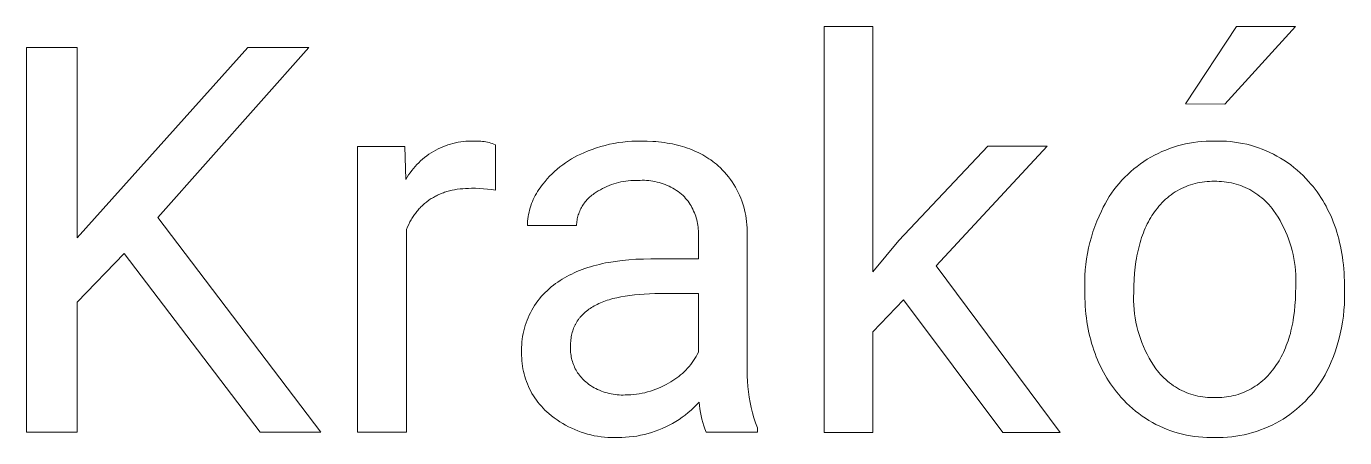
# Model space of a CAD drawing. Header units: millimetres. Extents: x 1348 to 6197, y -150 to 3238.
# Drawn here: x 5301 to 5458.6, y 232.7 to 281.8 of the extents above; entities that cross this region are included whole.
import ezdxf

# ---------------------------------------------------------------- set-up
doc = ezdxf.new("R2010")
doc.units = ezdxf.units.MM
doc.header["$MEASUREMENT"] = 0
doc.layers.add('Domyślny', color=7, linetype='Continuous', true_color=0x000000)

msp = doc.modelspace()

# ---------------------------------------------------------------- linework, layer by layer
at = {"layer": 'Domyślny', "color": 18, "lineweight": 15, "true_color": 0x000000}
for p, q in [((5396.37, 233.3), (5396.37, 281.75)), ((5396.37, 281.75), (5402.2, 281.75)), ((5402.2, 281.75), (5402.2, 252.45)), ((5439.58, 272.5), (5445.66, 281.76)), ((5452.72, 281.76), (5444.28, 272.49)), ((5445.66, 281.76), (5452.72, 281.76)), ((5301.02, 233.32), (5301.02, 279.22)), ((5301.02, 279.22), (5307.08, 279.22)), ((5307.08, 279.22), (5307.08, 256.52)), ((5307.08, 256.52), (5327.49, 279.22)), ((5334.8, 279.22), (5316.73, 258.96)), ((5327.49, 279.22), (5334.8, 279.22)), ((5444.28, 272.49), (5439.58, 272.5)), ((5352.32, 267.86), (5352.63, 267.92)), ((5352.63, 267.92), (5352.94, 267.97)), ((5352.94, 267.97), (5353.26, 268.01)), ((5353.26, 268.01), (5353.57, 268.04)), ((5353.57, 268.04), (5353.89, 268.06)), ((5353.89, 268.06), (5354.2, 268.07)), ((5354.2, 268.07), (5354.52, 268.06)), ((5354.52, 268.06), (5354.72, 268.07)), ((5354.72, 268.07), (5354.93, 268.07)), ((5354.93, 268.07), (5355.13, 268.06)), ((5355.13, 268.06), (5355.33, 268.05)), ((5355.33, 268.05), (5355.53, 268.03)), ((5355.53, 268.03), (5355.73, 268)), ((5355.73, 268), (5355.94, 267.97)), ((5355.94, 267.97), (5356.13, 267.93)), ((5356.13, 267.93), (5356.33, 267.88)), ((5371.79, 267.88), (5372.33, 267.95)), ((5372.33, 267.95), (5372.86, 268.01)), ((5372.86, 268.01), (5373.4, 268.04)), ((5373.4, 268.04), (5373.94, 268.07)), ((5373.94, 268.07), (5374.48, 268.07)), ((5374.48, 268.07), (5375.21, 268.06)), ((5375.21, 268.06), (5375.92, 268.02)), ((5375.92, 268.02), (5376.26, 268)), ((5376.26, 268), (5376.6, 267.96)), ((5376.6, 267.96), (5376.94, 267.93)), ((5376.94, 267.93), (5377.27, 267.88)), ((5440.06, 267.82), (5440.55, 267.9)), ((5440.55, 267.9), (5441.04, 267.97)), ((5441.04, 267.97), (5441.53, 268.01)), ((5441.53, 268.01), (5442.03, 268.05)), ((5442.03, 268.05), (5442.52, 268.06)), ((5442.52, 268.06), (5443.02, 268.06)), ((5443.02, 268.06), (5443.5, 268.07)), ((5443.5, 268.07), (5443.99, 268.06)), ((5443.99, 268.06), (5444.48, 268.04)), ((5444.48, 268.04), (5444.96, 268)), ((5444.96, 268), (5445.45, 267.95)), ((5445.45, 267.95), (5445.93, 267.87)), ((5340.62, 233.31), (5340.62, 267.43)), ((5340.62, 267.43), (5346.28, 267.43)), ((5346.28, 267.43), (5346.38, 263.49)), ((5348.89, 266.31), (5349.14, 266.49)), ((5349.14, 266.49), (5349.41, 266.66)), ((5349.41, 266.66), (5349.68, 266.83)), ((5349.68, 266.83), (5349.95, 266.98)), ((5349.95, 266.98), (5350.24, 267.13)), ((5350.24, 267.13), (5350.52, 267.26)), ((5350.52, 267.26), (5350.81, 267.39)), ((5350.81, 267.39), (5351.11, 267.5)), ((5351.11, 267.5), (5351.41, 267.61)), ((5351.41, 267.61), (5351.71, 267.7)), ((5351.71, 267.7), (5352.01, 267.79)), ((5352.01, 267.79), (5352.32, 267.86)), ((5356.33, 267.88), (5356.53, 267.83)), ((5356.53, 267.83), (5356.72, 267.77)), ((5356.72, 267.77), (5356.91, 267.7)), ((5356.91, 267.7), (5357.1, 267.63)), ((5357.1, 267.63), (5357.1, 262.2)), ((5366.54, 266.14), (5366.91, 266.33)), ((5366.91, 266.33), (5367.28, 266.51)), ((5367.28, 266.51), (5367.66, 266.68)), ((5367.66, 266.68), (5368.16, 266.89)), ((5368.16, 266.89), (5368.66, 267.08)), ((5368.66, 267.08), (5369.17, 267.25)), ((5369.17, 267.25), (5369.69, 267.41)), ((5369.69, 267.41), (5370.21, 267.55)), ((5370.21, 267.55), (5370.73, 267.68)), ((5370.73, 267.68), (5371.26, 267.79)), ((5371.26, 267.79), (5371.79, 267.88)), ((5377.27, 267.88), (5377.6, 267.83)), ((5377.6, 267.83), (5377.92, 267.78)), ((5377.92, 267.78), (5378.24, 267.72)), ((5378.24, 267.72), (5378.55, 267.65)), ((5378.55, 267.65), (5378.86, 267.58)), ((5378.86, 267.58), (5379.16, 267.5)), ((5379.16, 267.5), (5379.45, 267.42)), ((5379.45, 267.42), (5379.74, 267.33)), ((5379.74, 267.33), (5380.03, 267.23)), ((5380.03, 267.23), (5380.31, 267.13)), ((5380.31, 267.13), (5380.59, 267.03)), ((5380.59, 267.03), (5380.86, 266.91)), ((5380.86, 266.91), (5381.12, 266.8)), ((5381.12, 266.8), (5381.39, 266.67)), ((5381.39, 266.67), (5381.64, 266.54)), ((5381.64, 266.54), (5381.89, 266.41)), ((5381.89, 266.41), (5382.14, 266.26)), ((5405.33, 256.2), (5415.95, 267.44)), ((5423.04, 267.44), (5409.77, 253.18)), ((5415.95, 267.44), (5423.04, 267.44)), ((5435.43, 266.15), (5435.87, 266.38)), ((5435.87, 266.38), (5436.31, 266.6)), ((5436.31, 266.6), (5436.76, 266.81)), ((5436.76, 266.81), (5437.22, 267)), ((5437.22, 267), (5437.68, 267.18)), ((5437.68, 267.18), (5438.15, 267.34)), ((5438.15, 267.34), (5438.62, 267.48)), ((5438.62, 267.48), (5439.1, 267.61)), ((5439.1, 267.61), (5439.58, 267.72)), ((5439.58, 267.72), (5440.06, 267.82)), ((5445.93, 267.87), (5446.41, 267.78)), ((5446.41, 267.78), (5446.89, 267.68)), ((5446.89, 267.68), (5447.36, 267.56)), ((5447.36, 267.56), (5447.83, 267.42)), ((5447.83, 267.42), (5448.29, 267.27)), ((5448.29, 267.27), (5448.75, 267.1)), ((5448.75, 267.1), (5449.2, 266.92)), ((5449.2, 266.92), (5449.64, 266.72)), ((5449.64, 266.72), (5450.08, 266.5)), ((5450.08, 266.5), (5450.51, 266.28)), ((5347.08, 264.55), (5347.28, 264.79)), ((5347.28, 264.79), (5347.49, 265.03)), ((5347.49, 265.03), (5347.7, 265.26)), ((5347.7, 265.26), (5347.92, 265.49)), ((5347.92, 265.49), (5348.15, 265.71)), ((5348.15, 265.71), (5348.39, 265.92)), ((5348.39, 265.92), (5348.63, 266.12)), ((5348.63, 266.12), (5348.89, 266.31)), ((5364.48, 264.72), (5364.8, 264.99)), ((5364.8, 264.99), (5365.13, 265.24)), ((5365.13, 265.24), (5365.47, 265.48)), ((5365.47, 265.48), (5365.82, 265.71)), ((5365.82, 265.71), (5366.17, 265.93)), ((5366.17, 265.93), (5366.54, 266.14)), ((5382.14, 266.26), (5382.38, 266.12)), ((5382.38, 266.12), (5382.61, 265.96)), ((5382.61, 265.96), (5382.84, 265.81)), ((5382.84, 265.81), (5383.07, 265.64)), ((5383.07, 265.64), (5383.29, 265.47)), ((5383.29, 265.47), (5383.5, 265.3)), ((5383.5, 265.3), (5383.71, 265.11)), ((5383.71, 265.11), (5383.98, 264.86)), ((5383.98, 264.86), (5384.24, 264.61)), ((5433.03, 264.42), (5433.41, 264.75)), ((5433.41, 264.75), (5433.79, 265.05)), ((5433.79, 265.05), (5434.19, 265.35)), ((5434.19, 265.35), (5434.59, 265.63)), ((5434.59, 265.63), (5435.01, 265.9)), ((5435.01, 265.9), (5435.43, 266.15)), ((5450.51, 266.28), (5450.93, 266.03)), ((5450.93, 266.03), (5451.35, 265.78)), ((5451.35, 265.78), (5451.75, 265.51)), ((5451.75, 265.51), (5452.15, 265.22)), ((5452.15, 265.22), (5452.54, 264.92)), ((5452.54, 264.92), (5452.91, 264.61)), ((5346.38, 263.49), (5346.54, 263.77)), ((5346.54, 263.77), (5346.71, 264.03)), ((5346.71, 264.03), (5346.89, 264.29)), ((5346.89, 264.29), (5347.08, 264.55)), ((5362.75, 262.92), (5363.02, 263.24)), ((5363.02, 263.24), (5363.29, 263.56)), ((5363.29, 263.56), (5363.57, 263.86)), ((5363.57, 263.86), (5363.86, 264.16)), ((5363.86, 264.16), (5364.17, 264.45)), ((5364.17, 264.45), (5364.48, 264.72)), ((5372.1, 263.19), (5371.81, 263.12)), ((5372.38, 263.25), (5372.1, 263.19)), ((5372.67, 263.29), (5372.38, 263.25)), ((5372.97, 263.33), (5372.67, 263.29)), ((5373.26, 263.35), (5372.97, 263.33)), ((5373.55, 263.37), (5373.26, 263.35)), ((5373.85, 263.37), (5373.55, 263.37)), ((5374.14, 263.37), (5373.85, 263.37)), ((5374.39, 263.38), (5374.14, 263.37)), ((5374.65, 263.39), (5374.39, 263.38)), ((5374.9, 263.39), (5374.65, 263.39)), ((5375.15, 263.37), (5374.9, 263.39)), ((5375.41, 263.35), (5375.15, 263.37)), ((5375.66, 263.32), (5375.41, 263.35)), ((5375.91, 263.29), (5375.66, 263.32)), ((5376.16, 263.24), (5375.91, 263.29)), ((5376.41, 263.18), (5376.16, 263.24)), ((5376.65, 263.12), (5376.41, 263.18)), ((5384.24, 264.61), (5384.49, 264.34)), ((5384.49, 264.34), (5384.72, 264.06)), ((5384.72, 264.06), (5384.95, 263.78)), ((5384.95, 263.78), (5385.17, 263.49)), ((5385.17, 263.49), (5385.38, 263.19)), ((5385.38, 263.19), (5385.58, 262.88)), ((5431.65, 263.02), (5431.98, 263.39)), ((5431.98, 263.39), (5432.32, 263.74)), ((5432.32, 263.74), (5432.67, 264.09)), ((5432.67, 264.09), (5433.03, 264.42)), ((5441.58, 263.18), (5441.29, 263.13)), ((5441.86, 263.22), (5441.58, 263.18)), ((5442.15, 263.24), (5441.86, 263.22)), ((5442.44, 263.26), (5442.15, 263.24)), ((5442.73, 263.27), (5442.44, 263.26)), ((5443.02, 263.27), (5442.73, 263.27)), ((5443.31, 263.27), (5443.02, 263.27)), ((5443.6, 263.26), (5443.31, 263.27)), ((5443.9, 263.24), (5443.6, 263.26)), ((5444.19, 263.22), (5443.9, 263.24)), ((5444.48, 263.18), (5444.19, 263.22)), ((5444.77, 263.13), (5444.48, 263.18)), ((5452.91, 264.61), (5453.28, 264.29)), ((5453.28, 264.29), (5453.63, 263.95)), ((5453.63, 263.95), (5453.97, 263.61)), ((5453.97, 263.61), (5454.3, 263.25)), ((5454.3, 263.25), (5454.57, 262.94)), ((5350.18, 261.62), (5350.05, 261.55)), ((5350.32, 261.68), (5350.18, 261.62)), ((5350.45, 261.74), (5350.32, 261.68)), ((5350.59, 261.79), (5350.45, 261.74)), ((5350.73, 261.85), (5350.59, 261.79)), ((5350.87, 261.9), (5350.73, 261.85)), ((5351.01, 261.95), (5350.87, 261.9)), ((5351.15, 261.99), (5351.01, 261.95)), ((5351.3, 262.04), (5351.15, 261.99)), ((5351.45, 262.08), (5351.3, 262.04)), ((5351.6, 262.12), (5351.45, 262.08)), ((5351.75, 262.16), (5351.6, 262.12)), ((5351.9, 262.19), (5351.75, 262.16)), ((5352.21, 262.25), (5351.9, 262.19)), ((5352.53, 262.31), (5352.21, 262.25)), ((5352.86, 262.35), (5352.53, 262.31)), ((5353.19, 262.38), (5352.86, 262.35)), ((5353.53, 262.41), (5353.19, 262.38)), ((5353.87, 262.42), (5353.53, 262.41)), ((5354.23, 262.43), (5353.87, 262.42)), ((5354.71, 262.43), (5354.23, 262.43)), ((5355.19, 262.41), (5354.71, 262.43)), ((5355.67, 262.38), (5355.19, 262.41)), ((5356.15, 262.33), (5355.67, 262.38)), ((5356.63, 262.28), (5356.15, 262.33)), ((5357.1, 262.2), (5356.63, 262.28)), ((5361.86, 261.58), (5361.99, 261.82)), ((5361.99, 261.82), (5362.13, 262.05)), ((5362.13, 262.05), (5362.27, 262.27)), ((5362.27, 262.27), (5362.43, 262.49)), ((5362.43, 262.49), (5362.59, 262.71)), ((5362.59, 262.71), (5362.75, 262.92)), ((5368.63, 261.6), (5368.5, 261.5)), ((5368.76, 261.7), (5368.63, 261.6)), ((5368.89, 261.79), (5368.76, 261.7)), ((5369.13, 261.95), (5368.89, 261.79)), ((5369.38, 262.11), (5369.13, 261.95)), ((5369.63, 262.26), (5369.38, 262.11)), ((5369.89, 262.4), (5369.63, 262.26)), ((5370.15, 262.53), (5369.89, 262.4)), ((5370.42, 262.65), (5370.15, 262.53)), ((5370.69, 262.77), (5370.42, 262.65)), ((5370.97, 262.87), (5370.69, 262.77)), ((5371.24, 262.96), (5370.97, 262.87)), ((5371.53, 263.05), (5371.24, 262.96)), ((5371.81, 263.12), (5371.53, 263.05)), ((5376.9, 263.05), (5376.65, 263.12)), ((5377.14, 262.97), (5376.9, 263.05)), ((5377.38, 262.88), (5377.14, 262.97)), ((5377.61, 262.78), (5377.38, 262.88)), ((5377.84, 262.67), (5377.61, 262.78)), ((5378.07, 262.56), (5377.84, 262.67)), ((5378.29, 262.44), (5378.07, 262.56)), ((5378.51, 262.31), (5378.29, 262.44)), ((5378.73, 262.18), (5378.51, 262.31)), ((5378.93, 262.03), (5378.73, 262.18)), ((5379.14, 261.88), (5378.93, 262.03)), ((5379.34, 261.72), (5379.14, 261.88)), ((5379.53, 261.56), (5379.34, 261.72)), ((5385.58, 262.88), (5385.77, 262.57)), ((5385.77, 262.57), (5385.94, 262.25)), ((5385.94, 262.25), (5386.11, 261.93)), ((5386.11, 261.93), (5386.26, 261.6)), ((5386.26, 261.6), (5386.41, 261.26)), ((5430.47, 261.44), (5430.75, 261.85)), ((5430.75, 261.85), (5431.03, 262.25)), ((5431.03, 262.25), (5431.34, 262.64)), ((5431.34, 262.64), (5431.65, 263.02)), ((5437.87, 261.67), (5437.64, 261.49)), ((5438.11, 261.83), (5437.87, 261.67)), ((5438.35, 261.99), (5438.11, 261.83)), ((5438.6, 262.14), (5438.35, 261.99)), ((5438.85, 262.28), (5438.6, 262.14)), ((5439.11, 262.41), (5438.85, 262.28)), ((5439.37, 262.53), (5439.11, 262.41)), ((5439.64, 262.65), (5439.37, 262.53)), ((5439.9, 262.75), (5439.64, 262.65)), ((5440.18, 262.85), (5439.9, 262.75)), ((5440.45, 262.93), (5440.18, 262.85)), ((5440.73, 263.01), (5440.45, 262.93)), ((5441.01, 263.07), (5440.73, 263.01)), ((5441.29, 263.13), (5441.01, 263.07)), ((5445.06, 263.08), (5444.77, 263.13)), ((5445.34, 263.01), (5445.06, 263.08)), ((5445.62, 262.93), (5445.34, 263.01)), ((5445.9, 262.84), (5445.62, 262.93)), ((5446.18, 262.75), (5445.9, 262.84)), ((5446.45, 262.64), (5446.18, 262.75)), ((5446.72, 262.53), (5446.45, 262.64)), ((5446.99, 262.4), (5446.72, 262.53)), ((5447.25, 262.27), (5446.99, 262.4)), ((5447.51, 262.13), (5447.25, 262.27)), ((5447.76, 261.98), (5447.51, 262.13)), ((5448, 261.82), (5447.76, 261.98)), ((5448.24, 261.65), (5448, 261.82)), ((5448.48, 261.47), (5448.24, 261.65)), ((5454.57, 262.94), (5454.83, 262.63)), ((5454.83, 262.63), (5455.07, 262.31)), ((5455.07, 262.31), (5455.31, 261.99)), ((5455.31, 261.99), (5455.55, 261.66)), ((5455.55, 261.66), (5455.77, 261.32)), ((5348.09, 260.11), (5347.99, 260)), ((5348.19, 260.21), (5348.09, 260.11)), ((5348.29, 260.31), (5348.19, 260.21)), ((5348.4, 260.41), (5348.29, 260.31)), ((5348.51, 260.51), (5348.4, 260.41)), ((5348.61, 260.6), (5348.51, 260.51)), ((5348.72, 260.7), (5348.61, 260.6)), ((5348.84, 260.79), (5348.72, 260.7)), ((5348.95, 260.87), (5348.84, 260.79)), ((5349.07, 260.96), (5348.95, 260.87)), ((5349.18, 261.04), (5349.07, 260.96)), ((5349.3, 261.12), (5349.18, 261.04)), ((5349.42, 261.2), (5349.3, 261.12)), ((5349.54, 261.27), (5349.42, 261.2)), ((5349.67, 261.35), (5349.54, 261.27)), ((5349.8, 261.42), (5349.67, 261.35)), ((5349.92, 261.49), (5349.8, 261.42)), ((5350.05, 261.55), (5349.92, 261.49)), ((5361.17, 259.83), (5361.25, 260.09)), ((5361.25, 260.09), (5361.33, 260.35)), ((5361.33, 260.35), (5361.42, 260.6)), ((5361.42, 260.6), (5361.52, 260.85)), ((5361.52, 260.85), (5361.62, 261.1)), ((5361.62, 261.1), (5361.74, 261.34)), ((5361.74, 261.34), (5361.86, 261.58)), ((5367.37, 260.14), (5367.29, 260)), ((5367.45, 260.28), (5367.37, 260.14)), ((5367.53, 260.42), (5367.45, 260.28)), ((5367.62, 260.55), (5367.53, 260.42)), ((5367.72, 260.68), (5367.62, 260.55)), ((5367.82, 260.81), (5367.72, 260.68)), ((5367.92, 260.94), (5367.82, 260.81)), ((5368.03, 261.06), (5367.92, 260.94)), ((5368.14, 261.17), (5368.03, 261.06)), ((5368.26, 261.29), (5368.14, 261.17)), ((5368.38, 261.4), (5368.26, 261.29)), ((5368.5, 261.5), (5368.38, 261.4)), ((5379.68, 261.4), (5379.53, 261.56)), ((5379.83, 261.23), (5379.68, 261.4)), ((5379.97, 261.06), (5379.83, 261.23)), ((5380.11, 260.88), (5379.97, 261.06)), ((5380.23, 260.7), (5380.11, 260.88)), ((5380.36, 260.51), (5380.23, 260.7)), ((5380.47, 260.32), (5380.36, 260.51)), ((5380.58, 260.12), (5380.47, 260.32)), ((5380.68, 259.93), (5380.58, 260.12)), ((5386.41, 261.26), (5386.54, 260.92)), ((5386.54, 260.92), (5386.66, 260.58)), ((5386.66, 260.58), (5386.77, 260.23)), ((5386.77, 260.23), (5386.86, 259.88)), ((5429.52, 259.71), (5429.73, 260.16)), ((5429.73, 260.16), (5429.97, 260.59)), ((5429.97, 260.59), (5430.21, 261.02)), ((5430.21, 261.02), (5430.47, 261.44)), ((5436.22, 260.07), (5436.04, 259.84)), ((5436.4, 260.3), (5436.22, 260.07)), ((5436.59, 260.51), (5436.4, 260.3)), ((5436.79, 260.72), (5436.59, 260.51)), ((5436.99, 260.93), (5436.79, 260.72)), ((5437.2, 261.12), (5436.99, 260.93)), ((5437.42, 261.31), (5437.2, 261.12)), ((5437.64, 261.49), (5437.42, 261.31)), ((5448.71, 261.29), (5448.48, 261.47)), ((5448.93, 261.1), (5448.71, 261.29)), ((5449.14, 260.9), (5448.93, 261.1)), ((5449.35, 260.69), (5449.14, 260.9)), ((5449.55, 260.48), (5449.35, 260.69)), ((5449.74, 260.25), (5449.55, 260.48)), ((5449.93, 260.03), (5449.74, 260.25)), ((5450.11, 259.79), (5449.93, 260.03)), ((5455.77, 261.32), (5455.98, 260.98)), ((5455.98, 260.98), (5456.19, 260.63)), ((5456.19, 260.63), (5456.39, 260.28)), ((5456.39, 260.28), (5456.57, 259.91)), ((5316.73, 258.96), (5336.22, 233.32)), ((5347.02, 258.68), (5346.86, 258.41)), ((5347.1, 258.81), (5347.02, 258.68)), ((5347.18, 258.94), (5347.1, 258.81)), ((5347.26, 259.07), (5347.18, 258.94)), ((5347.35, 259.19), (5347.26, 259.07)), ((5347.43, 259.31), (5347.35, 259.19)), ((5347.52, 259.43), (5347.43, 259.31)), ((5347.61, 259.55), (5347.52, 259.43)), ((5347.7, 259.67), (5347.61, 259.55)), ((5347.8, 259.78), (5347.7, 259.67)), ((5347.89, 259.89), (5347.8, 259.78)), ((5347.99, 260), (5347.89, 259.89)), ((5360.92, 258.24), (5360.94, 258.51)), ((5360.94, 258.51), (5360.97, 258.78)), ((5360.97, 258.78), (5361.01, 259.05)), ((5361.01, 259.05), (5361.06, 259.31)), ((5361.06, 259.31), (5361.11, 259.57)), ((5361.11, 259.57), (5361.17, 259.83)), ((5366.83, 258.46), (5366.81, 258.3)), ((5366.85, 258.62), (5366.83, 258.46)), ((5366.88, 258.78), (5366.85, 258.62)), ((5366.91, 258.94), (5366.88, 258.78)), ((5366.95, 259.09), (5366.91, 258.94)), ((5366.99, 259.25), (5366.95, 259.09)), ((5367.04, 259.4), (5366.99, 259.25)), ((5367.1, 259.56), (5367.04, 259.4)), ((5367.16, 259.71), (5367.1, 259.56)), ((5367.22, 259.85), (5367.16, 259.71)), ((5367.29, 260), (5367.22, 259.85)), ((5380.78, 259.72), (5380.68, 259.93)), ((5380.87, 259.52), (5380.78, 259.72)), ((5380.95, 259.31), (5380.87, 259.52)), ((5381.03, 259.1), (5380.95, 259.31)), ((5381.09, 258.89), (5381.03, 259.1)), ((5381.15, 258.67), (5381.09, 258.89)), ((5381.21, 258.46), (5381.15, 258.67)), ((5381.25, 258.24), (5381.21, 258.46)), ((5386.86, 259.88), (5386.95, 259.52)), ((5386.95, 259.52), (5387.02, 259.17)), ((5387.02, 259.17), (5387.08, 258.81)), ((5387.08, 258.81), (5387.12, 258.45)), ((5387.12, 258.45), (5387.16, 258.08)), ((5428.74, 257.87), (5428.98, 258.49)), ((5428.98, 258.49), (5429.24, 259.11)), ((5429.24, 259.11), (5429.52, 259.71)), ((5435.14, 258.44), (5435.01, 258.19)), ((5435.28, 258.69), (5435.14, 258.44)), ((5435.42, 258.93), (5435.28, 258.69)), ((5435.57, 259.17), (5435.42, 258.93)), ((5435.72, 259.4), (5435.57, 259.17)), ((5435.88, 259.62), (5435.72, 259.4)), ((5436.04, 259.84), (5435.88, 259.62)), ((5450.38, 259.39), (5450.11, 259.79)), ((5450.64, 258.99), (5450.38, 259.39)), ((5450.88, 258.57), (5450.64, 258.99)), ((5451.11, 258.15), (5450.88, 258.57)), ((5456.57, 259.91), (5456.75, 259.55)), ((5456.75, 259.55), (5456.93, 259.17)), ((5456.93, 259.17), (5457.09, 258.79)), ((5457.09, 258.79), (5457.24, 258.41)), ((5346.58, 257.83), (5346.45, 257.53)), ((5346.45, 257.53), (5346.45, 233.31)), ((5346.72, 258.12), (5346.58, 257.83)), ((5346.86, 258.41), (5346.72, 258.12)), ((5360.91, 257.98), (5360.92, 258.24)), ((5366.79, 257.98), (5360.91, 257.98)), ((5366.8, 258.14), (5366.79, 257.98)), ((5366.81, 258.3), (5366.8, 258.14)), ((5381.29, 258.02), (5381.25, 258.24)), ((5381.32, 257.8), (5381.29, 258.02)), ((5381.34, 257.58), (5381.32, 257.8)), ((5381.36, 257.35), (5381.34, 257.58)), ((5381.36, 257.13), (5381.36, 257.35)), ((5381.36, 256.91), (5381.36, 257.13)), ((5381.36, 256.68), (5381.36, 256.91)), ((5387.16, 258.08), (5387.18, 257.72)), ((5387.18, 257.72), (5387.19, 257.36)), ((5387.19, 257.36), (5387.19, 256.99)), ((5387.19, 256.99), (5387.19, 241.29)), ((5428.33, 256.61), (5428.52, 257.24)), ((5428.52, 257.24), (5428.74, 257.87)), ((5434.54, 257.12), (5434.43, 256.84)), ((5434.65, 257.39), (5434.54, 257.12)), ((5434.76, 257.66), (5434.65, 257.39)), ((5434.88, 257.93), (5434.76, 257.66)), ((5435.01, 258.19), (5434.88, 257.93)), ((5451.33, 257.71), (5451.11, 258.15)), ((5451.53, 257.28), (5451.33, 257.71)), ((5451.72, 256.83), (5451.53, 257.28)), ((5457.24, 258.41), (5457.39, 258.02)), ((5457.39, 258.02), (5457.53, 257.62)), ((5457.53, 257.62), (5457.66, 257.21)), ((5457.66, 257.21), (5457.78, 256.8)), ((5381.36, 254), (5381.36, 256.68)), ((5402.2, 252.45), (5405.33, 256.2)), ((5427.87, 254.66), (5428, 255.32)), ((5428, 255.32), (5428.15, 255.96)), ((5428.15, 255.96), (5428.33, 256.61)), ((5433.98, 255.34), (5433.9, 255.02)), ((5434.06, 255.65), (5433.98, 255.34)), ((5434.14, 255.95), (5434.06, 255.65)), ((5434.23, 256.25), (5434.14, 255.95)), ((5434.33, 256.55), (5434.23, 256.25)), ((5434.43, 256.84), (5434.33, 256.55)), ((5451.89, 256.38), (5451.72, 256.83)), ((5452.05, 255.92), (5451.89, 256.38)), ((5452.19, 255.46), (5452.05, 255.92)), ((5452.32, 255), (5452.19, 255.46)), ((5457.78, 256.8), (5457.89, 256.39)), ((5457.89, 256.39), (5458, 255.96)), ((5458, 255.96), (5458.09, 255.54)), ((5458.09, 255.54), (5458.18, 255.1)), ((5312.7, 254.66), (5307.08, 248.83)), ((5328.97, 233.32), (5312.7, 254.66)), ((5370.64, 253.59), (5371.41, 253.71)), ((5371.41, 253.71), (5372.22, 253.82)), ((5372.22, 253.82), (5373.04, 253.9)), ((5373.04, 253.9), (5373.89, 253.96)), ((5373.89, 253.96), (5374.77, 253.99)), ((5374.77, 253.99), (5375.67, 254)), ((5375.67, 254), (5381.36, 254)), ((5427.67, 253.35), (5427.75, 254.01)), ((5427.75, 254.01), (5427.87, 254.66)), ((5433.71, 254.04), (5433.65, 253.7)), ((5433.77, 254.37), (5433.71, 254.04)), ((5433.83, 254.7), (5433.77, 254.37)), ((5433.9, 255.02), (5433.83, 254.7)), ((5452.43, 254.53), (5452.32, 255)), ((5452.53, 254.05), (5452.43, 254.53)), ((5452.61, 253.58), (5452.53, 254.05)), ((5458.18, 255.1), (5458.26, 254.66)), ((5458.26, 254.66), (5458.33, 254.21)), ((5458.33, 254.21), (5458.4, 253.76)), ((5458.4, 253.76), (5458.45, 253.3)), ((5365.92, 252.05), (5366.22, 252.2)), ((5366.22, 252.2), (5366.52, 252.34)), ((5366.52, 252.34), (5366.83, 252.48)), ((5366.83, 252.48), (5367.14, 252.61)), ((5367.14, 252.61), (5367.46, 252.73)), ((5367.46, 252.73), (5367.79, 252.85)), ((5367.79, 252.85), (5368.12, 252.96)), ((5368.12, 252.96), (5368.46, 253.07)), ((5368.46, 253.07), (5368.81, 253.17)), ((5368.81, 253.17), (5369.16, 253.26)), ((5369.16, 253.26), (5369.52, 253.35)), ((5369.52, 253.35), (5369.89, 253.44)), ((5369.89, 253.44), (5370.26, 253.52)), ((5370.26, 253.52), (5370.64, 253.59)), ((5409.77, 253.18), (5424.59, 233.3)), ((5427.55, 252.02), (5427.6, 252.68)), ((5427.6, 252.68), (5427.67, 253.35)), ((5433.49, 252.29), (5433.43, 251.54)), ((5433.56, 253.01), (5433.49, 252.29)), ((5433.65, 253.7), (5433.56, 253.01)), ((5452.67, 253.1), (5452.61, 253.58)), ((5452.72, 252.62), (5452.67, 253.1)), ((5452.75, 252.14), (5452.72, 252.62)), ((5452.77, 251.65), (5452.75, 252.14)), ((5458.45, 253.3), (5458.5, 252.83)), ((5458.5, 252.83), (5458.53, 252.36)), ((5458.53, 252.36), (5458.56, 251.88)), ((5363.51, 250.43), (5363.76, 250.65)), ((5363.76, 250.65), (5364.02, 250.85)), ((5364.02, 250.85), (5364.29, 251.05)), ((5364.29, 251.05), (5364.54, 251.23)), ((5364.54, 251.23), (5364.81, 251.41)), ((5364.81, 251.41), (5365.08, 251.58)), ((5365.08, 251.58), (5365.35, 251.74)), ((5365.35, 251.74), (5365.63, 251.9)), ((5365.63, 251.9), (5365.92, 252.05)), ((5427.53, 251.35), (5427.55, 252.02)), ((5427.53, 250.69), (5427.53, 251.35)), ((5427.53, 250.28), (5427.53, 250.69)), ((5433.4, 250.78), (5433.39, 249.99)), ((5433.43, 251.54), (5433.4, 250.78)), ((5452.74, 249.91), (5452.75, 250.69)), ((5452.75, 250.69), (5452.77, 251.17)), ((5452.77, 251.17), (5452.77, 251.65)), ((5458.56, 251.88), (5458.58, 251.4)), ((5458.58, 251.4), (5458.6, 250.41)), ((5361.96, 248.71), (5362.15, 248.98)), ((5362.15, 248.98), (5362.36, 249.24)), ((5362.36, 249.24), (5362.57, 249.5)), ((5362.57, 249.5), (5362.79, 249.74)), ((5362.79, 249.74), (5363.02, 249.98)), ((5363.02, 249.98), (5363.26, 250.21)), ((5363.26, 250.21), (5363.51, 250.43)), ((5370.25, 248.99), (5370.04, 248.91)), ((5370.46, 249.06), (5370.25, 248.99)), ((5370.68, 249.13), (5370.46, 249.06)), ((5370.9, 249.2), (5370.68, 249.13)), ((5371.13, 249.26), (5370.9, 249.2)), ((5371.6, 249.37), (5371.13, 249.26)), ((5372.09, 249.48), (5371.6, 249.37)), ((5372.61, 249.57), (5372.09, 249.48)), ((5373.14, 249.65), (5372.61, 249.57)), ((5373.7, 249.72), (5373.14, 249.65)), ((5374.27, 249.77), (5373.7, 249.72)), ((5374.87, 249.81), (5374.27, 249.77)), ((5375.49, 249.85), (5374.87, 249.81)), ((5376.13, 249.86), (5375.49, 249.85)), ((5376.79, 249.87), (5376.13, 249.86)), ((5381.36, 249.87), (5376.79, 249.87)), ((5381.36, 242.86), (5381.36, 249.87)), ((5405.86, 249.11), (5402.2, 245.3)), ((5417.75, 233.3), (5405.86, 249.11)), ((5427.53, 249.79), (5427.53, 250.28)), ((5427.55, 249.3), (5427.53, 249.79)), ((5427.57, 248.82), (5427.55, 249.3)), ((5433.39, 249.99), (5433.38, 249.48)), ((5433.38, 249.48), (5433.38, 248.98)), ((5433.38, 248.98), (5433.4, 248.47)), ((5452.66, 248.43), (5452.71, 249.16)), ((5452.71, 249.16), (5452.74, 249.91)), ((5458.6, 249.28), (5458.57, 248.57)), ((5458.6, 250.41), (5458.6, 249.99)), ((5458.6, 249.99), (5458.6, 249.28)), ((5307.08, 248.83), (5307.08, 233.32)), ((5361.13, 247.28), (5361.27, 247.58)), ((5361.27, 247.58), (5361.43, 247.87)), ((5361.43, 247.87), (5361.6, 248.16)), ((5361.6, 248.16), (5361.77, 248.44)), ((5361.77, 248.44), (5361.96, 248.71)), ((5367.57, 247.42), (5367.45, 247.3)), ((5367.7, 247.54), (5367.57, 247.42)), ((5367.83, 247.66), (5367.7, 247.54)), ((5367.97, 247.77), (5367.83, 247.66)), ((5368.12, 247.89), (5367.97, 247.77)), ((5368.26, 248), (5368.12, 247.89)), ((5368.42, 248.1), (5368.26, 248)), ((5368.58, 248.2), (5368.42, 248.1)), ((5368.74, 248.3), (5368.58, 248.2)), ((5368.91, 248.4), (5368.74, 248.3)), ((5369.09, 248.49), (5368.91, 248.4)), ((5369.27, 248.58), (5369.09, 248.49)), ((5369.46, 248.67), (5369.27, 248.58)), ((5369.65, 248.75), (5369.46, 248.67)), ((5369.84, 248.84), (5369.65, 248.75)), ((5370.04, 248.91), (5369.84, 248.84)), ((5427.6, 248.35), (5427.57, 248.82)), ((5427.64, 247.88), (5427.6, 248.35)), ((5427.68, 247.41), (5427.64, 247.88)), ((5427.74, 246.96), (5427.68, 247.41)), ((5433.4, 248.47), (5433.44, 247.96)), ((5433.44, 247.96), (5433.49, 247.46)), ((5433.49, 247.46), (5433.56, 246.95)), ((5452.5, 247.03), (5452.59, 247.72)), ((5452.59, 247.72), (5452.66, 248.43)), ((5458.52, 247.87), (5458.45, 247.16)), ((5458.57, 248.57), (5458.52, 247.87)), ((5360.55, 245.73), (5360.65, 246.05)), ((5360.65, 246.05), (5360.75, 246.36)), ((5360.75, 246.36), (5360.87, 246.68)), ((5360.87, 246.68), (5360.99, 246.98)), ((5360.99, 246.98), (5361.13, 247.28)), ((5366.51, 245.88), (5366.47, 245.81)), ((5366.54, 245.96), (5366.51, 245.88)), ((5366.58, 246.04), (5366.54, 245.96)), ((5366.61, 246.12), (5366.58, 246.04)), ((5366.65, 246.19), (5366.61, 246.12)), ((5366.69, 246.27), (5366.65, 246.19)), ((5366.73, 246.34), (5366.69, 246.27)), ((5366.78, 246.41), (5366.73, 246.34)), ((5366.82, 246.49), (5366.78, 246.41)), ((5366.87, 246.56), (5366.82, 246.49)), ((5366.91, 246.63), (5366.87, 246.56)), ((5366.96, 246.7), (5366.91, 246.63)), ((5367.01, 246.77), (5366.96, 246.7)), ((5367.06, 246.84), (5367.01, 246.77)), ((5367.11, 246.91), (5367.06, 246.84)), ((5367.16, 246.97), (5367.11, 246.91)), ((5367.22, 247.04), (5367.16, 246.97)), ((5367.33, 247.17), (5367.22, 247.04)), ((5367.45, 247.3), (5367.33, 247.17)), ((5427.8, 246.5), (5427.74, 246.96)), ((5427.87, 246.06), (5427.8, 246.5)), ((5427.96, 245.62), (5427.87, 246.06)), ((5433.56, 246.95), (5433.65, 246.45)), ((5433.65, 246.45), (5433.76, 245.95)), ((5433.76, 245.95), (5433.89, 245.46)), ((5452.26, 245.72), (5452.33, 246.04)), ((5452.33, 246.04), (5452.39, 246.36)), ((5452.39, 246.36), (5452.45, 246.69)), ((5452.45, 246.69), (5452.5, 247.03)), ((5458.35, 246.46), (5458.23, 245.76)), ((5458.45, 247.16), (5458.35, 246.46)), ((5360.25, 244.1), (5360.29, 244.43)), ((5360.29, 244.43), (5360.34, 244.76)), ((5360.34, 244.76), (5360.4, 245.09)), ((5360.4, 245.09), (5360.47, 245.41)), ((5360.47, 245.41), (5360.55, 245.73)), ((5366.11, 244.35), (5366.09, 244.16)), ((5366.13, 244.53), (5366.11, 244.35)), ((5366.16, 244.71), (5366.13, 244.53)), ((5366.19, 244.89), (5366.16, 244.71)), ((5366.23, 245.06), (5366.19, 244.89)), ((5366.28, 245.23), (5366.23, 245.06)), ((5366.33, 245.4), (5366.28, 245.23)), ((5366.38, 245.57), (5366.33, 245.4)), ((5366.44, 245.73), (5366.38, 245.57)), ((5366.47, 245.81), (5366.44, 245.73)), ((5402.2, 245.3), (5402.2, 233.3)), ((5428.04, 245.19), (5427.96, 245.62)), ((5428.14, 244.76), (5428.04, 245.19)), ((5428.25, 244.34), (5428.14, 244.76)), ((5428.36, 243.93), (5428.25, 244.34)), ((5433.89, 245.46), (5434.03, 244.97)), ((5434.03, 244.97), (5434.19, 244.49)), ((5434.19, 244.49), (5434.36, 244.01)), ((5451.84, 244.21), (5451.93, 244.5)), ((5451.93, 244.5), (5452.02, 244.8)), ((5452.02, 244.8), (5452.11, 245.1)), ((5452.11, 245.1), (5452.18, 245.41)), ((5452.18, 245.41), (5452.26, 245.72)), ((5457.91, 244.38), (5457.72, 243.7)), ((5458.08, 245.07), (5457.91, 244.38)), ((5458.23, 245.76), (5458.08, 245.07)), ((5360.21, 243.44), (5360.23, 243.77)), ((5360.21, 243.11), (5360.21, 243.44)), ((5360.22, 242.78), (5360.21, 243.11)), ((5360.22, 242.46), (5360.22, 242.78)), ((5360.23, 243.77), (5360.25, 244.1)), ((5366.07, 243.78), (5366.06, 243.59)), ((5366.06, 243.59), (5366.06, 243.4)), ((5366.06, 243.4), (5366.06, 243.22)), ((5366.06, 243.22), (5366.07, 243.03)), ((5366.08, 243.98), (5366.07, 243.78)), ((5366.07, 243.03), (5366.08, 242.85)), ((5366.09, 244.16), (5366.08, 243.98)), ((5366.08, 242.85), (5366.1, 242.66)), ((5381.22, 242.6), (5381.36, 242.86)), ((5428.49, 243.52), (5428.36, 243.93)), ((5428.62, 243.12), (5428.49, 243.52)), ((5428.76, 242.72), (5428.62, 243.12)), ((5428.9, 242.33), (5428.76, 242.72)), ((5434.36, 244.01), (5434.55, 243.54)), ((5434.55, 243.54), (5434.76, 243.08)), ((5434.76, 243.08), (5434.99, 242.62)), ((5451.16, 242.58), (5451.29, 242.84)), ((5451.29, 242.84), (5451.41, 243.1)), ((5451.41, 243.1), (5451.52, 243.37)), ((5451.52, 243.37), (5451.63, 243.65)), ((5451.63, 243.65), (5451.74, 243.93)), ((5451.74, 243.93), (5451.84, 244.21)), ((5457.5, 243.02), (5457.26, 242.35)), ((5457.72, 243.7), (5457.5, 243.02)), ((5360.23, 242.15), (5360.22, 242.46)), ((5360.25, 241.83), (5360.23, 242.15)), ((5360.28, 241.52), (5360.25, 241.83)), ((5360.32, 241.21), (5360.28, 241.52)), ((5360.37, 240.89), (5360.32, 241.21)), ((5366.1, 242.66), (5366.13, 242.48)), ((5366.13, 242.48), (5366.16, 242.3)), ((5366.16, 242.3), (5366.2, 242.12)), ((5366.2, 242.12), (5366.24, 241.94)), ((5366.24, 241.94), (5366.29, 241.76)), ((5366.29, 241.76), (5366.35, 241.58)), ((5366.35, 241.58), (5366.42, 241.41)), ((5366.42, 241.41), (5366.49, 241.24)), ((5366.49, 241.24), (5366.56, 241.07)), ((5380.05, 240.96), (5380.25, 241.17)), ((5380.25, 241.17), (5380.43, 241.4)), ((5380.43, 241.4), (5380.6, 241.63)), ((5380.6, 241.63), (5380.77, 241.86)), ((5380.77, 241.86), (5380.93, 242.11)), ((5380.93, 242.11), (5381.08, 242.35)), ((5381.08, 242.35), (5381.22, 242.6)), ((5387.19, 241.29), (5387.17, 240.66)), ((5429.06, 241.94), (5428.9, 242.33)), ((5429.23, 241.57), (5429.06, 241.94)), ((5429.4, 241.2), (5429.23, 241.57)), ((5429.58, 240.83), (5429.4, 241.2)), ((5434.99, 242.62), (5435.23, 242.17)), ((5435.23, 242.17), (5435.48, 241.74)), ((5435.48, 241.74), (5435.75, 241.31)), ((5435.75, 241.31), (5436.04, 240.88)), ((5450.14, 240.93), (5450.3, 241.15)), ((5450.3, 241.15), (5450.46, 241.38)), ((5450.46, 241.38), (5450.61, 241.61)), ((5450.61, 241.61), (5450.76, 241.84)), ((5450.76, 241.84), (5450.9, 242.08)), ((5450.9, 242.08), (5451.03, 242.33)), ((5451.03, 242.33), (5451.16, 242.58)), ((5457, 241.7), (5456.71, 241.05)), ((5457.26, 242.35), (5457, 241.7)), ((5360.43, 240.58), (5360.37, 240.89)), ((5360.51, 240.28), (5360.43, 240.58)), ((5360.59, 239.97), (5360.51, 240.28)), ((5360.69, 239.67), (5360.59, 239.97)), ((5360.79, 239.37), (5360.69, 239.67)), ((5366.56, 241.07), (5366.64, 240.9)), ((5366.64, 240.9), (5366.73, 240.74)), ((5366.73, 240.74), (5366.82, 240.58)), ((5366.82, 240.58), (5366.92, 240.42)), ((5366.92, 240.42), (5367.02, 240.27)), ((5367.02, 240.27), (5367.13, 240.12)), ((5367.13, 240.12), (5367.25, 239.97)), ((5367.25, 239.97), (5367.37, 239.83)), ((5367.37, 239.83), (5367.49, 239.69)), ((5367.49, 239.69), (5367.62, 239.56)), ((5367.62, 239.56), (5367.75, 239.43)), ((5378.29, 239.47), (5378.53, 239.63)), ((5378.53, 239.63), (5378.77, 239.8)), ((5378.77, 239.8), (5379, 239.97)), ((5379, 239.97), (5379.22, 240.15)), ((5379.22, 240.15), (5379.44, 240.34)), ((5379.44, 240.34), (5379.65, 240.54)), ((5379.65, 240.54), (5379.86, 240.74)), ((5379.86, 240.74), (5380.05, 240.96)), ((5387.17, 240.66), (5387.18, 240.02)), ((5387.18, 240.02), (5387.21, 239.39)), ((5429.77, 240.47), (5429.58, 240.83)), ((5429.97, 240.12), (5429.77, 240.47)), ((5430.18, 239.77), (5429.97, 240.12)), ((5430.39, 239.43), (5430.18, 239.77)), ((5436.04, 240.88), (5436.22, 240.65)), ((5436.22, 240.65), (5436.4, 240.43)), ((5436.4, 240.43), (5436.59, 240.21)), ((5436.59, 240.21), (5436.79, 239.99)), ((5436.79, 239.99), (5437, 239.79)), ((5437, 239.79), (5437.21, 239.59)), ((5437.21, 239.59), (5437.43, 239.4)), ((5448.81, 239.47), (5449.02, 239.66)), ((5449.02, 239.66), (5449.22, 239.86)), ((5449.22, 239.86), (5449.42, 240.06)), ((5449.42, 240.06), (5449.61, 240.27)), ((5449.61, 240.27), (5449.79, 240.48)), ((5449.79, 240.48), (5449.97, 240.71)), ((5449.97, 240.71), (5450.14, 240.93)), ((5456.02, 239.75), (5455.76, 239.33)), ((5456.26, 240.17), (5456.02, 239.75)), ((5456.49, 240.61), (5456.26, 240.17)), ((5456.71, 241.05), (5456.49, 240.61)), ((5360.91, 239.08), (5360.79, 239.37)), ((5361.03, 238.79), (5360.91, 239.08)), ((5361.17, 238.5), (5361.03, 238.79)), ((5361.31, 238.22), (5361.17, 238.5)), ((5361.46, 237.94), (5361.31, 238.22)), ((5367.75, 239.43), (5367.89, 239.31)), ((5367.89, 239.31), (5368.08, 239.16)), ((5368.08, 239.16), (5368.27, 239.02)), ((5368.27, 239.02), (5368.47, 238.88)), ((5368.47, 238.88), (5368.68, 238.75)), ((5368.68, 238.75), (5368.89, 238.63)), ((5368.89, 238.63), (5369.1, 238.52)), ((5369.1, 238.52), (5369.31, 238.41)), ((5369.31, 238.41), (5369.53, 238.32)), ((5369.53, 238.32), (5369.76, 238.22)), ((5369.76, 238.22), (5369.98, 238.14)), ((5369.98, 238.14), (5370.21, 238.07)), ((5370.21, 238.07), (5370.44, 238)), ((5370.44, 238), (5370.68, 237.94)), ((5374.29, 237.9), (5374.62, 237.96)), ((5374.62, 237.96), (5374.95, 238.03)), ((5374.95, 238.03), (5375.28, 238.12)), ((5375.28, 238.12), (5375.61, 238.21)), ((5375.61, 238.21), (5375.94, 238.32)), ((5375.94, 238.32), (5376.26, 238.44)), ((5376.26, 238.44), (5376.57, 238.56)), ((5376.57, 238.56), (5376.88, 238.7)), ((5376.88, 238.7), (5377.19, 238.85)), ((5377.19, 238.85), (5377.49, 239.01)), ((5377.49, 239.01), (5377.79, 239.18)), ((5377.79, 239.18), (5378.04, 239.32)), ((5378.04, 239.32), (5378.29, 239.47)), ((5387.21, 239.39), (5387.26, 238.76)), ((5387.26, 238.76), (5387.33, 238.13)), ((5387.33, 238.13), (5387.42, 237.5)), ((5430.62, 239.09), (5430.39, 239.43)), ((5430.85, 238.76), (5430.62, 239.09)), ((5431.09, 238.44), (5430.85, 238.76)), ((5431.34, 238.12), (5431.09, 238.44)), ((5431.59, 237.81), (5431.34, 238.12)), ((5437.43, 239.4), (5437.66, 239.22)), ((5437.66, 239.22), (5437.89, 239.04)), ((5437.89, 239.04), (5438.13, 238.87)), ((5438.13, 238.87), (5438.37, 238.72)), ((5438.37, 238.72), (5438.62, 238.57)), ((5438.62, 238.57), (5438.87, 238.42)), ((5438.87, 238.42), (5439.13, 238.29)), ((5439.13, 238.29), (5439.4, 238.17)), ((5439.4, 238.17), (5439.67, 238.05)), ((5439.67, 238.05), (5439.94, 237.95)), ((5439.94, 237.95), (5440.21, 237.85)), ((5446.14, 237.92), (5446.4, 238.02)), ((5446.4, 238.02), (5446.66, 238.13)), ((5446.66, 238.13), (5446.92, 238.24)), ((5446.92, 238.24), (5447.17, 238.37)), ((5447.17, 238.37), (5447.42, 238.5)), ((5447.42, 238.5), (5447.67, 238.65)), ((5447.67, 238.65), (5447.91, 238.8)), ((5447.91, 238.8), (5448.14, 238.95)), ((5448.14, 238.95), (5448.37, 239.12)), ((5448.37, 239.12), (5448.59, 239.29)), ((5448.59, 239.29), (5448.81, 239.47)), ((5454.9, 238.14), (5454.58, 237.76)), ((5455.2, 238.53), (5454.9, 238.14)), ((5455.48, 238.93), (5455.2, 238.53)), ((5455.76, 239.33), (5455.48, 238.93)), ((5361.63, 237.67), (5361.46, 237.94)), ((5361.8, 237.41), (5361.63, 237.67)), ((5361.98, 237.15), (5361.8, 237.41)), ((5362.17, 236.9), (5361.98, 237.15)), ((5362.37, 236.65), (5362.17, 236.9)), ((5362.58, 236.41), (5362.37, 236.65)), ((5362.79, 236.18), (5362.58, 236.41)), ((5370.68, 237.94), (5370.91, 237.89)), ((5370.91, 237.89), (5371.15, 237.84)), ((5371.15, 237.84), (5371.39, 237.81)), ((5371.39, 237.81), (5371.63, 237.78)), ((5371.63, 237.78), (5371.87, 237.76)), ((5371.87, 237.76), (5372.11, 237.75)), ((5372.11, 237.75), (5372.35, 237.75)), ((5372.35, 237.75), (5372.59, 237.76)), ((5372.59, 237.76), (5372.93, 237.76)), ((5372.93, 237.76), (5373.27, 237.78)), ((5373.27, 237.78), (5373.61, 237.81)), ((5373.61, 237.81), (5373.95, 237.85)), ((5373.95, 237.85), (5374.29, 237.9)), ((5381.14, 236.57), (5380.82, 236.25)), ((5381.45, 236.9), (5381.14, 236.57)), ((5381.49, 236.49), (5381.45, 236.9)), ((5381.54, 236.09), (5381.49, 236.49)), ((5387.42, 237.5), (5387.53, 236.87)), ((5387.53, 236.87), (5387.67, 236.25)), ((5431.86, 237.51), (5431.59, 237.81)), ((5432.19, 237.15), (5431.86, 237.51)), ((5432.53, 236.8), (5432.19, 237.15)), ((5432.88, 236.47), (5432.53, 236.8)), ((5433.24, 236.15), (5432.88, 236.47)), ((5440.21, 237.85), (5440.49, 237.77)), ((5440.49, 237.77), (5440.77, 237.69)), ((5440.77, 237.69), (5441.06, 237.63)), ((5441.06, 237.63), (5441.34, 237.57)), ((5441.34, 237.57), (5441.63, 237.52)), ((5441.63, 237.52), (5441.92, 237.49)), ((5441.92, 237.49), (5442.21, 237.46)), ((5442.21, 237.46), (5442.5, 237.45)), ((5442.5, 237.45), (5442.79, 237.44)), ((5442.79, 237.44), (5443.08, 237.45)), ((5443.08, 237.45), (5443.36, 237.44)), ((5443.36, 237.44), (5443.65, 237.45)), ((5443.65, 237.45), (5443.93, 237.46)), ((5443.93, 237.46), (5444.21, 237.49)), ((5444.21, 237.49), (5444.49, 237.52)), ((5444.49, 237.52), (5444.77, 237.56)), ((5444.77, 237.56), (5445.05, 237.62)), ((5445.05, 237.62), (5445.32, 237.68)), ((5445.32, 237.68), (5445.6, 237.75)), ((5445.6, 237.75), (5445.87, 237.83)), ((5445.87, 237.83), (5446.14, 237.92)), ((5453.57, 236.7), (5453.21, 236.37)), ((5453.92, 237.04), (5453.57, 236.7)), ((5454.26, 237.4), (5453.92, 237.04)), ((5454.58, 237.76), (5454.26, 237.4)), ((5363.01, 235.96), (5362.79, 236.18)), ((5363.24, 235.74), (5363.01, 235.96)), ((5363.48, 235.53), (5363.24, 235.74)), ((5363.79, 235.27), (5363.48, 235.53)), ((5364.12, 235.02), (5363.79, 235.27)), ((5364.45, 234.79), (5364.12, 235.02)), ((5379.04, 234.84), (5378.65, 234.6)), ((5379.41, 235.1), (5379.04, 234.84)), ((5379.78, 235.37), (5379.41, 235.1)), ((5380.13, 235.65), (5379.78, 235.37)), ((5380.48, 235.95), (5380.13, 235.65)), ((5380.82, 236.25), (5380.48, 235.95)), ((5381.6, 235.68), (5381.54, 236.09)), ((5381.68, 235.28), (5381.6, 235.68)), ((5381.77, 234.88), (5381.68, 235.28)), ((5381.88, 234.48), (5381.77, 234.88)), ((5387.67, 236.25), (5387.82, 235.63)), ((5387.82, 235.63), (5387.99, 235.02)), ((5387.99, 235.02), (5388.19, 234.42)), ((5433.61, 235.84), (5433.24, 236.15)), ((5434, 235.54), (5433.61, 235.84)), ((5434.39, 235.25), (5434, 235.54)), ((5434.79, 234.98), (5434.39, 235.25)), ((5435.2, 234.72), (5434.79, 234.98)), ((5451.25, 234.89), (5450.82, 234.64)), ((5451.66, 235.16), (5451.25, 234.89)), ((5452.06, 235.44), (5451.66, 235.16)), ((5452.46, 235.74), (5452.06, 235.44)), ((5452.84, 236.05), (5452.46, 235.74)), ((5453.21, 236.37), (5452.84, 236.05)), ((5307.08, 233.32), (5301.02, 233.32)), ((5336.22, 233.32), (5328.97, 233.32)), ((5346.45, 233.31), (5340.62, 233.31)), ((5364.78, 234.56), (5364.45, 234.79)), ((5365.13, 234.35), (5364.78, 234.56)), ((5365.48, 234.15), (5365.13, 234.35)), ((5365.84, 233.96), (5365.48, 234.15)), ((5366.21, 233.78), (5365.84, 233.96)), ((5366.58, 233.62), (5366.21, 233.78)), ((5366.96, 233.47), (5366.58, 233.62)), ((5367.34, 233.33), (5366.96, 233.47)), ((5367.72, 233.2), (5367.34, 233.33)), ((5375.76, 233.29), (5375.33, 233.16)), ((5376.2, 233.43), (5375.76, 233.29)), ((5376.62, 233.59), (5376.2, 233.43)), ((5377.04, 233.76), (5376.62, 233.59)), ((5377.46, 233.95), (5377.04, 233.76)), ((5377.86, 234.15), (5377.46, 233.95)), ((5378.26, 234.37), (5377.86, 234.15)), ((5378.65, 234.6), (5378.26, 234.37)), ((5382, 234.09), (5381.88, 234.48)), ((5382.13, 233.7), (5382, 234.09)), ((5382.28, 233.32), (5382.13, 233.7)), ((5388.4, 233.32), (5382.28, 233.32)), ((5388.19, 234.42), (5388.4, 233.82)), ((5388.4, 233.82), (5388.4, 233.32)), ((5402.2, 233.3), (5396.37, 233.3)), ((5424.59, 233.3), (5417.75, 233.3)), ((5435.62, 234.48), (5435.2, 234.72)), ((5436.05, 234.25), (5435.62, 234.48)), ((5436.49, 234.04), (5436.05, 234.25)), ((5436.93, 233.84), (5436.49, 234.04)), ((5437.38, 233.65), (5436.93, 233.84)), ((5437.83, 233.49), (5437.38, 233.65)), ((5438.29, 233.33), (5437.83, 233.49)), ((5438.76, 233.19), (5438.29, 233.33)), ((5447.57, 233.27), (5447.08, 233.14)), ((5448.05, 233.42), (5447.57, 233.27)), ((5448.53, 233.58), (5448.05, 233.42)), ((5449, 233.76), (5448.53, 233.58)), ((5449.46, 233.96), (5449, 233.76)), ((5449.92, 234.17), (5449.46, 233.96)), ((5450.37, 234.4), (5449.92, 234.17)), ((5450.82, 234.64), (5450.37, 234.4)), ((5368.11, 233.09), (5367.72, 233.2)), ((5368.51, 232.99), (5368.11, 233.09)), ((5368.9, 232.9), (5368.51, 232.99)), ((5369.3, 232.83), (5368.9, 232.9)), ((5369.71, 232.77), (5369.3, 232.83)), ((5370.11, 232.73), (5369.71, 232.77)), ((5370.52, 232.7), (5370.11, 232.73)), ((5370.92, 232.68), (5370.52, 232.7)), ((5371.33, 232.68), (5370.92, 232.68)), ((5371.73, 232.69), (5371.33, 232.68)), ((5372.19, 232.69), (5371.73, 232.69)), ((5372.64, 232.71), (5372.19, 232.69)), ((5373.09, 232.75), (5372.64, 232.71)), ((5373.55, 232.8), (5373.09, 232.75)), ((5374, 232.86), (5373.55, 232.8)), ((5374.44, 232.95), (5374, 232.86)), ((5374.89, 233.04), (5374.44, 232.95)), ((5375.33, 233.16), (5374.89, 233.04)), ((5439.23, 233.07), (5438.76, 233.19)), ((5439.7, 232.97), (5439.23, 233.07)), ((5440.18, 232.88), (5439.7, 232.97)), ((5440.66, 232.8), (5440.18, 232.88)), ((5441.14, 232.75), (5440.66, 232.8)), ((5441.63, 232.71), (5441.14, 232.75)), ((5442.11, 232.68), (5441.63, 232.71)), ((5442.6, 232.67), (5442.11, 232.68)), ((5443.08, 232.68), (5442.6, 232.67)), ((5443.59, 232.68), (5443.08, 232.68)), ((5444.09, 232.7), (5443.59, 232.68)), ((5444.59, 232.73), (5444.09, 232.7)), ((5445.1, 232.78), (5444.59, 232.73)), ((5445.6, 232.84), (5445.1, 232.78)), ((5446.09, 232.92), (5445.6, 232.84)), ((5446.59, 233.02), (5446.09, 232.92)), ((5447.08, 233.14), (5446.59, 233.02))]:
    msp.add_line(p, q, dxfattribs=at)

doc.saveas('drawing.dxf')
